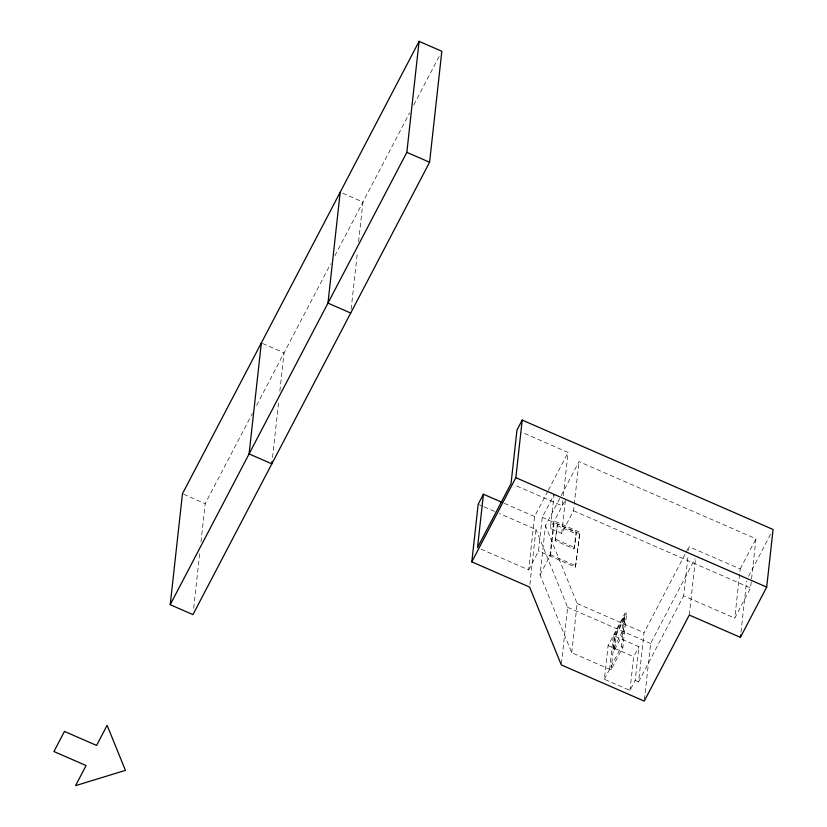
<?xml version="1.0" encoding="UTF-8"?>
<svg xmlns="http://www.w3.org/2000/svg" width="827" height="827" viewBox="0 0 827 827"><rect width="100%" height="100%" fill="white"/><g stroke="black" fill="none" stroke-linecap="round" stroke-linejoin="round"><path stroke-width="0.62" stroke-dasharray="4.13 3.1" d="M193.663 608.238L199.855 552.116M200.982 541.912L205.21 503.643L252.411 413.397M272.538 457.455L278.73 401.322M279.857 391.119L284.085 352.85L261.342 342.936M351.134 309.215L357.471 251.811M358.598 241.608L362.96 202.057L340.217 192.143M481.025 549.118L528.68 569.906L534.573 516.524L547.743 491.352M529.9 584.513L535.968 529.476L499.405 513.526M528.68 569.906L538.542 551.061L542.264 517.34L554.09 494.722L550.368 528.443L561.74 533.394L573.566 510.776L574.124 505.731M609.633 669.239L613.355 635.529L638.93 646.683L635.208 680.394L629.947 690.442L604.372 679.287L608.093 645.577L625.181 612.9L626.608 613.52L622.886 647.241L611.05 669.86L571.715 652.699L540.041 574.868L545.469 525.693L578.993 461.611L755.971 538.811L750.544 587.976L734.769 618.131L683.629 595.822L688.085 555.486M549.903 556.013L553.625 522.302M540.041 574.868L550.565 554.762L554.286 521.041L579.851 532.195L575.478 567.167L538.542 551.061M555.175 540.641L557.501 524.215L576.264 532.392L574.589 547.567L573.928 548.828L555.175 540.641L557.501 524.215M562.763 500.738L562.205 505.824L514.539 485.035M563.321 495.652L568.097 452.441L521.599 432.159M561.74 533.394L565.461 499.684L550.368 528.443M574.258 504.47L578.993 461.611M573.928 548.828L576.264 532.392M561.419 663.636L567.642 607.318L535.968 529.476M575.478 567.167L579.851 532.195M571.715 652.699L577.143 603.534L545.469 525.693M613.076 649.36L614.75 634.195L623.424 617.604L624.84 618.224L623.165 633.399L614.492 649.981L613.076 649.36L621.749 632.779L623.424 617.604M611.05 669.86L614.771 636.139L626.608 613.52M614.492 649.981L616.167 634.816L624.84 618.224M604.372 679.287L621.459 646.621L625.181 612.9M629.947 690.442L633.668 656.731L638.93 646.683M635.208 680.394L638.609 681.882L644.047 632.717L685.5 553.449M644.398 699.828L650.611 643.509L695.031 558.587M688.643 550.441L689.056 546.657L740.196 568.966L734.769 618.131M689.273 615.05L695.486 558.732M740.982 632.241L746.636 581.04M256.597 405.395L330.686 263.751M334.873 255.75L409.561 112.958M413.748 104.957L439.447 55.843M548.342 490.204L568.097 452.441M686.09 552.322L689.056 546.657M638.609 681.882L683.629 595.822M740.196 568.966L755.971 538.811M748.569 576.336L771.271 532.929M573.566 510.776L750.544 587.976M542.264 517.34L579.2 533.456M556.85 525.476L575.602 533.653M504.346 503.343L534.573 516.524M479.35 504.78L482.885 506.331M484.064 506.837L494.68 511.468M555.827 539.39L574.589 547.567M550.565 554.762L576.13 565.916M577.143 603.534L644.047 632.717M567.642 607.318L650.611 643.509M621.749 632.779L623.165 633.399M614.75 634.195L616.167 634.816M621.459 646.621L622.886 647.241M608.093 645.577L633.668 656.731M183.604 494.215L205.21 503.643"/><path stroke-width="1.24" d="M170.217 604.702L182.467 493.719L419.093 41.35L441.835 51.274L429.585 162.247L192.96 614.616L170.217 604.702L406.843 152.323L419.093 41.35M261.342 342.936L249.092 453.909L271.835 463.833L272.114 461.28M340.217 192.143L327.968 303.116L350.71 313.04M483.423 494.215L477.53 547.598L511.055 483.506L516.947 430.133L522.209 420.075L773.069 529.497L766.701 587.098L740.413 637.359L689.273 615.05L644.254 701.11L561.285 664.908L529.611 587.077L471.814 561.864L478.171 504.263L483.423 494.215L502.02 502.33M471.814 561.864L515.852 477.675L522.209 420.075M740.413 637.359L740.692 634.795M406.843 152.323L429.585 162.247M515.852 477.675L766.701 587.098M64.454 731.419L53.931 751.526L86.08 765.544L75.567 785.65L125.435 770.361L107.117 725.331L96.594 745.437L64.454 731.419"/></g></svg>
